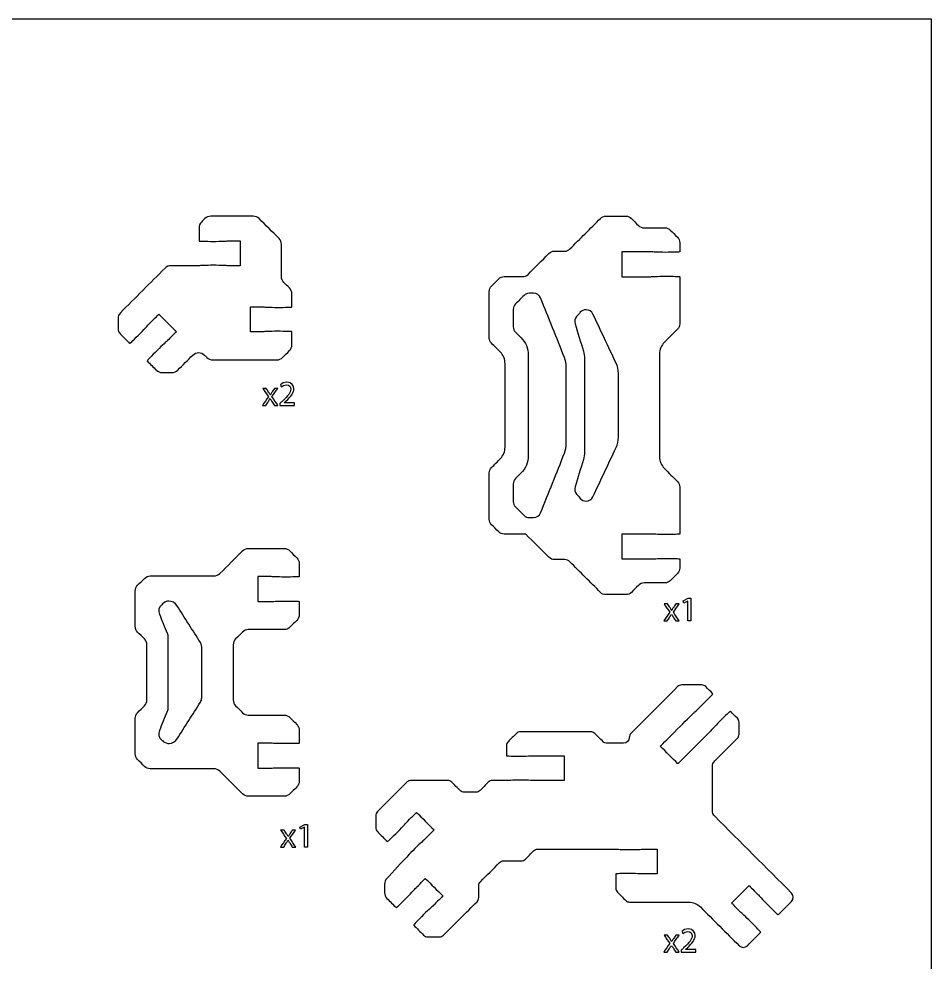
# Model space of a CAD drawing. Extents: x 0 to 430, y 150 to 450.
# Drawn here: x 215.7 to 326.3, y 221.5 to 335.8 of the extents above; entities that cross this region are included whole.
import ezdxf

# ---------------------------------------------------------------- set-up
doc = ezdxf.new("R2010")
doc.units = 0
doc.header["$MEASUREMENT"] = 0
doc.layers.add('DEFAULT', color=18, linetype='CONTINUOUS')

msp = doc.modelspace()

# ---------------------------------------------------------------- linework, layer by layer
at = {"layer": 'DEFAULT', "color": 116}
msp.add_lwpolyline([(326.29, 155), (141.26, 155), (141.26, 335.79), (326.29, 335.79)], close=True, dxfattribs=at)
at = {"layer": 'DEFAULT', "color": 18}
for points in [[(296.81, 265.24), (296.8, 265.24), (296.32, 264.98), (296.25, 265.27), (296.85, 265.59), (297.17, 265.59), (297.17, 262.84), (296.81, 262.84)], [(250.32, 237.83), (250.32, 237.83), (249.84, 237.58), (249.77, 237.86), (250.37, 238.18), (250.68, 238.18), (250.68, 235.43), (250.32, 235.43)]]:
    msp.add_lwpolyline(points, close=True, dxfattribs=at)
at = {"layer": 'DEFAULT', "color": 1}
for points, knots in [([(243.79, 300.88), (243.79, 299.88), (243.79, 298.88), (243.79, 297.88), (244.29, 297.88), (244.79, 297.88), (245.29, 297.88), (245.5, 297.88), (246.07, 297.93), (247.04, 297.93), (248.01, 297.93), (248.79, 297.91), (248.79, 297.88), (248.79, 297.35), (248.79, 296.82), (248.79, 296.29), (248.79, 296.03), (248.68, 295.78), (248.5, 295.59), (248.22, 295.31), (247.94, 295.04), (247.67, 294.76), (247.48, 294.57), (247.23, 294.47), (246.96, 294.47), (244.37, 294.47), (241.79, 294.47), (239.2, 294.47), (238.94, 294.47), (238.68, 294.57), (238.5, 294.76), (238.4, 294.86), (238.3, 294.95), (238.2, 295.05), (237.81, 295.44), (237.18, 295.44), (236.79, 295.05), (236.18, 294.44), (235.57, 293.83), (234.96, 293.22), (234.78, 293.04), (234.52, 292.93), (234.26, 292.93), (233.87, 292.93), (233.48, 292.93), (233.08, 292.93), (232.82, 292.93), (232.57, 293.04), (232.38, 293.22), (232, 293.6), (231.63, 293.97), (231.25, 294.35), (231.25, 294.38), (231.79, 294.95), (232.46, 295.62), (233.14, 296.3), (233.58, 296.67), (233.73, 296.82), (234.08, 297.18), (234.43, 297.53), (234.79, 297.88), (234.08, 298.59), (233.37, 299.3), (232.67, 300), (232.67, 300), (232.22, 299.56), (231.61, 298.95), (231.46, 298.79), (231.09, 298.36), (230.4, 297.67), (229.74, 297), (229.17, 296.47), (229.13, 296.47), (228.76, 296.84), (228.38, 297.22), (228.01, 297.59), (227.82, 297.78), (227.72, 298.03), (227.72, 298.3), (227.72, 298.69), (227.72, 299.08), (227.72, 299.47), (227.72, 299.74), (227.82, 299.99), (228.01, 300.18), (229.81, 301.98), (231.62, 303.79), (233.42, 305.59), (233.61, 305.78), (233.86, 305.88), (234.13, 305.88), (235.26, 305.88), (236.4, 305.88), (237.54, 305.88), (237.68, 305.88), (238.32, 305.93), (239.29, 305.93), (240.25, 305.93), (240.82, 305.88), (241.04, 305.88), (241.53, 305.88), (242.03, 305.88), (242.53, 305.88), (242.53, 306.88), (242.53, 307.88), (242.53, 308.88), (242.03, 308.88), (241.53, 308.88), (241.04, 308.88), (240.82, 308.88), (240.25, 308.83), (239.29, 308.83), (238.32, 308.83), (237.54, 308.86), (237.54, 308.88), (237.54, 309.41), (237.54, 309.94), (237.54, 310.47), (237.54, 310.73), (237.64, 310.99), (237.83, 311.17), (237.97, 311.31), (238.1, 311.45), (238.24, 311.59), (238.43, 311.78), (238.68, 311.88), (238.95, 311.88), (240.67, 311.88), (242.4, 311.88), (244.12, 311.88), (244.39, 311.88), (244.64, 311.78), (244.83, 311.59), (245.63, 310.79), (246.44, 309.98), (247.24, 309.18), (247.43, 308.99), (247.53, 308.74), (247.53, 308.47), (247.53, 307.16), (247.53, 305.86), (247.53, 304.55), (247.53, 304.29), (247.64, 304.03), (247.83, 303.85), (248.05, 303.62), (248.27, 303.4), (248.5, 303.18), (248.68, 302.99), (248.79, 302.73), (248.79, 302.47), (248.79, 301.94), (248.79, 301.41), (248.79, 300.88), (248.79, 300.85), (248.01, 300.83), (247.04, 300.83), (246.07, 300.83), (245.5, 300.88), (245.29, 300.88), (244.79, 300.88), (244.29, 300.88), (243.79, 300.88)], [4.26, 4.26, 4.26, 4.26, 12.77, 12.77, 12.77, 17.03, 17.03, 17.03, 18.03, 18.03, 18.03, 19.03, 19.03, 19.03, 23.526, 23.526, 23.526, 24.526, 24.526, 24.526, 27.849402, 27.849402, 27.849402, 28.849402, 28.849402, 28.849402, 50.841402, 50.841402, 50.841402, 51.841402, 51.841402, 51.841402, 53.009542, 53.009542, 53.009542, 54.009542, 54.009542, 54.009542, 61.328805, 61.328805, 61.328805, 62.328805, 62.328805, 62.328805, 65.650805, 65.650805, 65.650805, 66.650805, 66.650805, 66.650805, 71.157297, 71.157297, 71.157297, 72.157297, 72.157297, 72.157297, 73.157297, 73.157297, 73.157297, 77.399937, 77.399937, 77.399937, 85.906435, 85.906435, 85.906435, 86.906435, 86.906435, 86.906435, 87.906435, 87.906435, 87.906435, 88.906435, 88.906435, 88.906435, 93.403634, 93.403634, 93.403634, 94.403634, 94.403634, 94.403634, 97.725634, 97.725634, 97.725634, 98.725634, 98.725634, 98.725634, 120.41967, 120.41967, 120.41967, 121.41967, 121.41967, 121.41967, 131.07567, 131.07567, 131.07567, 132.07567, 132.07567, 132.07567, 133.07567, 133.07567, 133.07567, 137.32567, 137.32567, 137.32567, 145.83567, 145.83567, 145.83567, 150.08567, 150.08567, 150.08567, 151.08567, 151.08567, 151.08567, 152.08567, 152.08567, 152.08567, 156.57467, 156.57467, 156.57467, 157.57467, 157.57467, 157.57467, 159.234959, 159.234959, 159.234959, 160.234959, 160.234959, 160.234959, 174.893959, 174.893959, 174.893959, 175.893959, 175.893959, 175.893959, 185.56718, 185.56718, 185.56718, 186.56718, 186.56718, 186.56718, 197.66918, 197.66918, 197.66918, 198.66918, 198.66918, 198.66918, 201.356186, 201.356186, 201.356186, 202.356186, 202.356186, 202.356186, 206.852186, 206.852186, 206.852186, 207.852186, 207.852186, 207.852186, 208.852186, 208.852186, 208.852186, 213.112186, 213.112186, 213.112186, 213.112186]), ([(292.31, 307.55), (292.52, 307.55), (293.09, 307.5), (294.06, 307.5), (295.02, 307.5), (295.81, 307.53), (295.81, 307.55), (295.81, 307.93), (295.81, 308.3), (295.81, 308.67), (295.81, 308.92), (295.71, 309.15), (295.54, 309.32), (295.25, 309.62), (294.95, 309.91), (294.66, 310.2), (294.49, 310.37), (294.26, 310.47), (294.01, 310.47), (293.18, 310.47), (292.34, 310.47), (291.51, 310.47), (291.25, 310.47), (290.99, 310.57), (290.8, 310.76), (290.52, 311.04), (290.24, 311.33), (289.95, 311.61), (289.78, 311.79), (289.54, 311.88), (289.3, 311.88), (288.49, 311.88), (287.67, 311.88), (286.86, 311.88), (286.61, 311.88), (286.38, 311.79), (286.21, 311.61), (284.97, 310.38), (283.74, 309.14), (282.5, 307.91), (282.33, 307.74), (282.1, 307.64), (281.85, 307.64), (281.44, 307.64), (281.03, 307.64), (280.61, 307.64), (280.37, 307.64), (280.14, 307.54), (279.96, 307.37), (279.11, 306.52), (278.27, 305.67), (277.42, 304.83), (277.25, 304.65), (277.01, 304.56), (276.77, 304.56), (276.02, 304.56), (275.28, 304.56), (274.53, 304.56), (274.28, 304.56), (274.05, 304.46), (273.88, 304.29), (273.59, 303.99), (273.29, 303.7), (273, 303.41), (272.83, 303.24), (272.73, 303), (272.73, 302.76), (272.73, 300.88), (272.73, 299.01), (272.73, 297.14), (272.73, 296.89), (272.83, 296.66), (273, 296.48), (273.35, 296.13), (273.71, 295.78), (274.06, 295.43), (274.43, 295.05), (274.64, 294.54), (274.64, 294.01), (274.64, 290.64), (274.64, 287.27), (274.64, 283.89), (274.64, 283.36), (274.43, 282.85), (274.06, 282.48), (273.71, 282.13), (273.35, 281.77), (273, 281.42), (272.83, 281.25), (272.73, 281.01), (272.73, 280.77), (272.73, 278.9), (272.73, 277.02), (272.73, 275.15), (272.73, 274.9), (272.83, 274.67), (273, 274.49), (273.29, 274.2), (273.59, 273.91), (273.88, 273.62), (274.05, 273.45), (274.28, 273.35), (274.53, 273.35), (275.4, 273.35), (276.27, 273.35), (277.15, 273.35), (278.08, 272.41), (279.02, 271.47), (279.96, 270.54), (280.14, 270.36), (280.37, 270.27), (280.61, 270.27), (281.03, 270.27), (281.44, 270.27), (281.85, 270.27), (282.1, 270.27), (282.33, 270.17), (282.5, 270), (283.74, 268.76), (284.97, 267.53), (286.21, 266.29), (286.38, 266.12), (286.61, 266.02), (286.86, 266.02), (287.67, 266.02), (288.49, 266.02), (289.3, 266.02), (289.54, 266.02), (289.78, 266.12), (289.95, 266.29), (290.24, 266.58), (290.52, 266.86), (290.8, 267.14), (290.99, 267.33), (291.24, 267.44), (291.51, 267.44), (292.34, 267.44), (293.18, 267.44), (294.01, 267.44), (294.26, 267.44), (294.49, 267.54), (294.66, 267.71), (294.96, 268), (295.25, 268.29), (295.54, 268.58), (295.71, 268.76), (295.81, 268.99), (295.81, 269.24), (295.81, 269.61), (295.81, 269.98), (295.81, 270.35), (295.81, 270.38), (295.02, 270.4), (294.06, 270.4), (293.09, 270.4), (292.52, 270.35), (292.31, 270.35), (291.14, 270.35), (289.97, 270.35), (288.81, 270.35), (288.81, 271.36), (288.81, 272.36), (288.81, 273.36), (289.97, 273.36), (291.14, 273.36), (292.31, 273.36), (292.52, 273.36), (293.09, 273.31), (294.06, 273.31), (295.02, 273.31), (295.81, 273.33), (295.81, 273.36), (295.81, 275.26), (295.81, 277.16), (295.81, 279.07), (295.81, 279.31), (295.71, 279.55), (295.54, 279.72), (295.01, 280.25), (294.48, 280.78), (293.96, 281.3), (293.58, 281.68), (293.37, 282.19), (293.37, 282.72), (293.37, 286.87), (293.37, 291.03), (293.37, 295.19), (293.37, 295.72), (293.58, 296.23), (293.96, 296.61), (294.48, 297.13), (295.01, 297.66), (295.54, 298.19), (295.71, 298.36), (295.81, 298.6), (295.81, 298.84), (295.81, 300.74), (295.81, 302.65), (295.81, 304.55), (295.81, 304.58), (295.02, 304.6), (294.06, 304.6), (293.09, 304.6), (292.52, 304.55), (292.31, 304.55), (291.14, 304.55), (289.97, 304.55), (288.81, 304.55), (288.81, 305.55), (288.81, 306.55), (288.81, 307.55), (289.97, 307.55), (291.14, 307.55), (292.31, 307.55)], [28.35, 28.35, 28.35, 28.35, 29.35, 29.35, 29.35, 30.35, 30.35, 30.35, 33.516, 33.516, 33.516, 34.516, 34.516, 34.516, 38.019007, 38.019007, 38.019007, 39.019007, 39.019007, 39.019007, 46.106007, 46.106007, 46.106007, 47.106007, 47.106007, 47.106007, 50.518504, 50.518504, 50.518504, 51.518504, 51.518504, 51.518504, 58.436504, 58.436504, 58.436504, 59.436504, 59.436504, 59.436504, 74.281504, 74.281504, 74.281504, 75.281504, 75.281504, 75.281504, 78.784504, 78.784504, 78.784504, 79.784504, 79.784504, 79.784504, 89.976741, 89.976741, 89.976741, 90.976741, 90.976741, 90.976741, 97.319741, 97.319741, 97.319741, 98.319741, 98.319741, 98.319741, 101.822748, 101.822748, 101.822748, 102.822748, 102.822748, 102.822748, 118.759748, 118.759748, 118.759748, 119.759748, 119.759748, 119.759748, 123.992489, 123.992489, 123.992489, 124.992489, 124.992489, 124.992489, 153.684489, 153.684489, 153.684489, 154.684489, 154.684489, 154.684489, 158.917231, 158.917231, 158.917231, 159.917231, 159.917231, 159.917231, 175.853231, 175.853231, 175.853231, 176.853231, 176.853231, 176.853231, 180.349169, 180.349169, 180.349169, 181.349169, 181.349169, 181.349169, 188.777169, 188.777169, 188.777169, 200.061888, 200.061888, 200.061888, 201.061888, 201.061888, 201.061888, 204.565888, 204.565888, 204.565888, 205.565888, 205.565888, 205.565888, 220.410888, 220.410888, 220.410888, 221.410888, 221.410888, 221.410888, 228.328888, 228.328888, 228.328888, 229.328888, 229.328888, 229.328888, 232.744214, 232.744214, 232.744214, 233.744214, 233.744214, 233.744214, 240.833219, 240.833219, 240.833219, 241.833219, 241.833219, 241.833219, 245.333398, 245.333398, 245.333398, 246.333398, 246.333398, 246.333398, 249.500398, 249.500398, 249.500398, 250.500398, 250.500398, 250.500398, 251.500398, 251.500398, 251.500398, 261.420398, 261.420398, 261.420398, 269.930398, 269.930398, 269.930398, 279.850398, 279.850398, 279.850398, 280.850398, 280.850398, 280.850398, 281.850398, 281.850398, 281.850398, 298.042398, 298.042398, 298.042398, 299.042398, 299.042398, 299.042398, 305.378784, 305.378784, 305.378784, 306.378784, 306.378784, 306.378784, 341.745784, 341.745784, 341.745784, 342.745784, 342.745784, 342.745784, 349.082169, 349.082169, 349.082169, 350.082169, 350.082169, 350.082169, 366.275169, 366.275169, 366.275169, 367.275169, 367.275169, 367.275169, 368.275169, 368.275169, 368.275169, 378.195169, 378.195169, 378.195169, 386.705169, 386.705169, 386.705169, 396.625169, 396.625169, 396.625169, 396.625169]), ([(281.84, 283.16), (280.88, 280.75), (279.91, 278.34), (278.94, 275.93), (278.8, 275.58), (278.46, 275.35), (278.09, 275.35), (277.92, 275.35), (277.76, 275.35), (277.59, 275.35), (277.35, 275.35), (277.12, 275.45), (276.94, 275.62), (276.6, 275.97), (276.26, 276.31), (275.91, 276.65), (275.74, 276.82), (275.64, 277.06), (275.64, 277.3), (275.64, 278.01), (275.64, 278.72), (275.64, 279.43), (275.64, 279.68), (275.74, 279.91), (275.91, 280.08), (276.13, 280.3), (276.35, 280.52), (276.57, 280.74), (277.14, 281.3), (277.45, 282.07), (277.45, 282.86), (277.45, 286.92), (277.45, 290.98), (277.45, 295.04), (277.45, 295.84), (277.14, 296.6), (276.57, 297.17), (276.35, 297.39), (276.13, 297.61), (275.91, 297.82), (275.74, 298), (275.64, 298.23), (275.64, 298.48), (275.64, 299.19), (275.64, 299.89), (275.64, 300.6), (275.64, 300.85), (275.74, 301.08), (275.91, 301.26), (276.26, 301.6), (276.6, 301.94), (276.94, 302.28), (277.12, 302.45), (277.35, 302.55), (277.59, 302.55), (277.76, 302.55), (277.92, 302.55), (278.09, 302.55), (278.46, 302.55), (278.8, 302.32), (278.94, 301.97), (279.91, 299.56), (280.88, 297.16), (281.84, 294.75), (281.98, 294.39), (282.06, 294.01), (282.06, 293.63), (282.06, 290.51), (282.06, 287.4), (282.06, 284.28), (282.06, 283.89), (281.98, 283.52), (281.84, 283.16)], [0, 0, 0, 0, 22.072124, 22.072124, 22.072124, 23.072124, 23.072124, 23.072124, 24.469124, 24.469124, 24.469124, 25.469124, 25.469124, 25.469124, 29.587316, 29.587316, 29.587316, 30.587316, 30.587316, 30.587316, 36.621316, 36.621316, 36.621316, 37.621316, 37.621316, 37.621316, 40.256704, 40.256704, 40.256704, 41.256704, 41.256704, 41.256704, 75.780704, 75.780704, 75.780704, 76.780704, 76.780704, 76.780704, 79.415385, 79.415385, 79.415385, 80.415385, 80.415385, 80.415385, 86.439385, 86.439385, 86.439385, 87.439385, 87.439385, 87.439385, 91.557578, 91.557578, 91.557578, 92.557578, 92.557578, 92.557578, 93.955578, 93.955578, 93.955578, 94.955578, 94.955578, 94.955578, 117.019348, 117.019348, 117.019348, 118.019348, 118.019348, 118.019348, 144.536348, 144.536348, 144.536348, 145.536348, 145.536348, 145.536348, 145.536348]), ([(288.1, 283.83), (287.16, 281.85), (286.23, 279.87), (285.29, 277.89), (285.14, 277.57), (284.81, 277.36), (284.46, 277.36), (284.19, 277.36), (283.94, 277.48), (283.76, 277.68), (283.61, 277.85), (283.46, 278.02), (283.31, 278.19), (283.1, 278.43), (283.03, 278.76), (283.12, 279.07), (283.46, 280.18), (283.8, 281.29), (284.15, 282.4), (284.23, 282.68), (284.28, 282.98), (284.28, 283.28), (284.28, 287.06), (284.28, 290.85), (284.28, 294.63), (284.28, 294.93), (284.23, 295.23), (284.15, 295.51), (283.8, 296.62), (283.46, 297.73), (283.12, 298.84), (283.03, 299.14), (283.1, 299.48), (283.31, 299.72), (283.46, 299.89), (283.61, 300.06), (283.76, 300.23), (283.94, 300.43), (284.19, 300.54), (284.46, 300.54), (284.81, 300.54), (285.14, 300.34), (285.29, 300.02), (286.23, 298.04), (287.16, 296.06), (288.1, 294.08), (288.29, 293.68), (288.38, 293.24), (288.38, 292.8), (288.38, 290.24), (288.38, 287.67), (288.38, 285.11), (288.38, 284.67), (288.29, 284.23), (288.1, 283.83)], [0, 0, 0, 0, 18.607205, 18.607205, 18.607205, 19.609205, 19.609205, 19.609205, 20.609205, 20.609205, 20.609205, 22.545595, 22.545595, 22.545595, 23.545595, 23.545595, 23.545595, 33.403427, 33.403427, 33.403427, 34.403427, 34.403427, 34.403427, 66.582427, 66.582427, 66.582427, 67.582427, 67.582427, 67.582427, 77.440259, 77.440259, 77.440259, 78.440259, 78.440259, 78.440259, 80.376649, 80.376649, 80.376649, 81.378649, 81.378649, 81.378649, 82.378649, 82.378649, 82.378649, 100.985854, 100.985854, 100.985854, 101.985854, 101.985854, 101.985854, 123.784854, 123.784854, 123.784854, 124.784854, 124.784854, 124.784854, 124.784854]), ([(246.18, 268.2), (246.39, 268.2), (246.96, 268.15), (247.93, 268.15), (248.9, 268.15), (249.68, 268.17), (249.68, 268.2), (249.68, 268.72), (249.68, 269.25), (249.68, 269.78), (249.68, 270.05), (249.57, 270.3), (249.39, 270.49), (249.11, 270.76), (248.83, 271.04), (248.56, 271.32), (248.37, 271.5), (248.12, 271.61), (247.85, 271.61), (246.4, 271.61), (244.96, 271.61), (243.51, 271.61), (243.25, 271.61), (242.99, 271.5), (242.8, 271.32), (241.89, 270.4), (240.98, 269.49), (240.07, 268.58), (239.88, 268.39), (239.62, 268.28), (239.36, 268.28), (236.78, 268.28), (234.21, 268.28), (231.63, 268.28), (231.36, 268.28), (231.11, 268.18), (230.92, 267.99), (230.65, 267.71), (230.37, 267.44), (230.09, 267.16), (229.9, 266.97), (229.8, 266.72), (229.8, 266.45), (229.8, 265.03), (229.8, 263.61), (229.8, 262.19), (229.8, 261.93), (229.9, 261.67), (230.09, 261.49), (230.37, 261.21), (230.65, 260.93), (230.92, 260.66), (231.11, 260.47), (231.21, 260.21), (231.21, 259.95), (231.21, 257.72), (231.21, 255.48), (231.21, 253.25), (231.21, 252.98), (231.11, 252.73), (230.92, 252.54), (230.65, 252.27), (230.37, 251.99), (230.09, 251.71), (229.9, 251.53), (229.8, 251.27), (229.8, 251.01), (229.8, 249.59), (229.8, 248.17), (229.8, 246.74), (229.8, 246.48), (229.9, 246.23), (230.09, 246.04), (230.37, 245.76), (230.65, 245.48), (230.92, 245.21), (231.11, 245.02), (231.36, 244.92), (231.63, 244.92), (234.21, 244.92), (236.78, 244.92), (239.36, 244.92), (239.62, 244.92), (239.88, 244.81), (240.07, 244.62), (240.98, 243.71), (241.89, 242.8), (242.8, 241.88), (242.99, 241.69), (243.25, 241.59), (243.51, 241.59), (244.96, 241.59), (246.4, 241.59), (247.85, 241.59), (248.12, 241.59), (248.37, 241.69), (248.56, 241.88), (248.83, 242.16), (249.11, 242.43), (249.39, 242.71), (249.57, 242.9), (249.68, 243.15), (249.68, 243.42), (249.68, 243.95), (249.68, 244.48), (249.68, 245), (249.68, 245.03), (248.9, 245.05), (247.93, 245.05), (246.96, 245.05), (246.39, 245), (246.18, 245), (245.68, 245), (245.18, 245), (244.68, 245), (244.68, 246), (244.68, 247.01), (244.68, 248.01), (245.18, 248.01), (245.68, 248.01), (246.18, 248.01), (246.39, 248.01), (246.96, 247.96), (247.93, 247.96), (248.9, 247.96), (249.68, 247.98), (249.68, 248.01), (249.68, 248.53), (249.68, 249.06), (249.68, 249.59), (249.68, 249.86), (249.57, 250.11), (249.39, 250.3), (249.11, 250.58), (248.83, 250.85), (248.56, 251.13), (248.37, 251.32), (248.12, 251.42), (247.85, 251.42), (246.4, 251.42), (244.96, 251.42), (243.51, 251.42), (243.25, 251.42), (242.99, 251.53), (242.8, 251.71), (242.53, 251.99), (242.25, 252.27), (241.98, 252.54), (241.79, 252.73), (241.68, 252.98), (241.68, 253.25), (241.68, 255.48), (241.68, 257.72), (241.68, 259.95), (241.68, 260.22), (241.79, 260.47), (241.98, 260.66), (242.25, 260.93), (242.53, 261.21), (242.8, 261.48), (242.99, 261.67), (243.25, 261.78), (243.51, 261.78), (244.96, 261.78), (246.4, 261.78), (247.85, 261.78), (248.12, 261.78), (248.37, 261.88), (248.56, 262.07), (248.83, 262.35), (249.11, 262.62), (249.39, 262.9), (249.57, 263.09), (249.68, 263.34), (249.68, 263.61), (249.68, 264.14), (249.68, 264.66), (249.68, 265.19), (249.68, 265.22), (248.9, 265.24), (247.93, 265.24), (246.96, 265.24), (246.39, 265.19), (246.18, 265.19), (245.68, 265.19), (245.18, 265.19), (244.68, 265.19), (244.68, 266.19), (244.68, 267.19), (244.68, 268.2), (245.18, 268.2), (245.68, 268.2), (246.18, 268.2)], [4.25, 4.25, 4.25, 4.25, 5.25, 5.25, 5.25, 6.25, 6.25, 6.25, 10.746, 10.746, 10.746, 11.746, 11.746, 11.746, 15.069402, 15.069402, 15.069402, 16.069402, 16.069402, 16.069402, 28.370402, 28.370402, 28.370402, 29.370402, 29.370402, 29.370402, 40.350357, 40.350357, 40.350357, 41.350357, 41.350357, 41.350357, 63.261357, 63.261357, 63.261357, 64.261357, 64.261357, 64.261357, 67.584759, 67.584759, 67.584759, 68.584759, 68.584759, 68.584759, 80.666759, 80.666759, 80.666759, 81.666759, 81.666759, 81.666759, 84.990161, 84.990161, 84.990161, 85.990161, 85.990161, 85.990161, 104.982161, 104.982161, 104.982161, 105.982161, 105.982161, 105.982161, 109.305563, 109.305563, 109.305563, 110.305563, 110.305563, 110.305563, 122.387563, 122.387563, 122.387563, 123.387563, 123.387563, 123.387563, 126.710965, 126.710965, 126.710965, 127.710965, 127.710965, 127.710965, 149.621965, 149.621965, 149.621965, 150.621965, 150.621965, 150.621965, 161.60192, 161.60192, 161.60192, 162.60192, 162.60192, 162.60192, 174.90292, 174.90292, 174.90292, 175.90292, 175.90292, 175.90292, 179.226322, 179.226322, 179.226322, 180.226322, 180.226322, 180.226322, 184.722322, 184.722322, 184.722322, 185.722322, 185.722322, 185.722322, 186.722322, 186.722322, 186.722322, 190.972322, 190.972322, 190.972322, 199.482322, 199.482322, 199.482322, 203.732322, 203.732322, 203.732322, 204.732322, 204.732322, 204.732322, 205.732322, 205.732322, 205.732322, 210.228322, 210.228322, 210.228322, 211.228322, 211.228322, 211.228322, 214.551724, 214.551724, 214.551724, 215.551724, 215.551724, 215.551724, 227.851724, 227.851724, 227.851724, 228.851724, 228.851724, 228.851724, 232.166644, 232.166644, 232.166644, 233.166644, 233.166644, 233.166644, 252.162644, 252.162644, 252.162644, 253.162644, 253.162644, 253.162644, 256.477563, 256.477563, 256.477563, 257.477563, 257.477563, 257.477563, 269.777563, 269.777563, 269.777563, 270.777563, 270.777563, 270.777563, 274.100965, 274.100965, 274.100965, 275.100965, 275.100965, 275.100965, 279.596965, 279.596965, 279.596965, 280.596965, 280.596965, 280.596965, 281.596965, 281.596965, 281.596965, 285.846965, 285.846965, 285.846965, 294.356965, 294.356965, 294.356965, 298.606965, 298.606965, 298.606965, 298.606965]), ([(233.88, 265.23), (234.28, 265.23), (234.65, 265.03), (234.86, 264.7), (235.81, 263.2), (236.76, 261.71), (237.71, 260.21), (237.81, 260.05), (237.86, 259.86), (237.86, 259.67), (237.86, 257.62), (237.86, 255.58), (237.86, 253.53), (237.86, 253.34), (237.81, 253.15), (237.71, 252.99), (236.76, 251.5), (235.81, 250), (234.86, 248.51), (234.66, 248.19), (234.31, 247.99), (233.93, 247.97), (233.7, 247.96), (233.37, 248.09), (233.2, 248.24), (233.13, 248.3), (233.07, 248.35), (233.01, 248.4), (232.67, 248.68), (232.56, 249.15), (232.73, 249.55), (233.05, 250.32), (233.36, 251.09), (233.68, 251.85), (233.73, 251.98), (233.76, 252.11), (233.76, 252.24), (233.76, 255.15), (233.76, 258.06), (233.76, 260.97), (233.76, 261.1), (233.73, 261.23), (233.68, 261.35), (233.36, 262.12), (233.05, 262.89), (232.73, 263.65), (232.56, 264.06), (232.67, 264.52), (233.01, 264.8), (233.08, 264.87), (233.16, 264.93), (233.24, 265), (233.42, 265.15), (233.65, 265.23), (233.88, 265.23)], [1, 1, 1, 1, 2, 2, 2, 17.058291, 17.058291, 17.058291, 18.058291, 18.058291, 18.058291, 35.489291, 35.489291, 35.489291, 36.489291, 36.489291, 36.489291, 51.538605, 51.538605, 51.538605, 52.538605, 52.538605, 52.538605, 53.538605, 53.538605, 53.538605, 54.243974, 54.243974, 54.243974, 55.243974, 55.243974, 55.243974, 62.318152, 62.318152, 62.318152, 63.318152, 63.318152, 63.318152, 88.062152, 88.062152, 88.062152, 89.062152, 89.062152, 89.062152, 96.136329, 96.136329, 96.136329, 97.136329, 97.136329, 97.136329, 97.996372, 97.996372, 97.996372, 98.996372, 98.996372, 98.996372, 98.996372]), ([(309.38, 229.85), (309.65, 229.57), (309.65, 229.12), (309.38, 228.85), (308.84, 228.31), (308.3, 227.77), (307.75, 227.22), (307.73, 227.2), (307.17, 227.74), (306.48, 228.43), (305.8, 229.11), (305.43, 229.55), (305.28, 229.7), (304.66, 230.32), (304.22, 230.76), (304.22, 230.76), (303.51, 230.05), (302.8, 229.34), (302.1, 228.64), (302.1, 228.64), (302.54, 228.19), (303.16, 227.58), (303.31, 227.43), (303.75, 227.06), (304.43, 226.37), (305.11, 225.69), (305.65, 225.12), (305.63, 225.1), (305.09, 224.56), (304.55, 224.02), (304.01, 223.48), (303.74, 223.2), (303.29, 223.2), (303.01, 223.48), (301.45, 225.04), (299.88, 226.61), (298.32, 228.17), (297.95, 228.54), (297.44, 228.76), (296.91, 228.76), (294.53, 228.76), (292.15, 228.76), (289.77, 228.76), (289.58, 228.76), (289.4, 228.83), (289.27, 228.96), (288.93, 229.3), (288.6, 229.63), (288.27, 229.96), (288.13, 230.1), (288.06, 230.28), (288.06, 230.46), (288.06, 231.03), (288.06, 231.6), (288.06, 232.17), (288.06, 232.2), (288.84, 232.22), (289.81, 232.22), (290.78, 232.22), (291.35, 232.17), (291.56, 232.17), (292.06, 232.17), (292.56, 232.17), (293.06, 232.17), (293.06, 233.17), (293.06, 234.17), (293.06, 235.17), (292.56, 235.17), (292.06, 235.17), (291.56, 235.17), (291.35, 235.17), (290.78, 235.12), (289.81, 235.12), (288.84, 235.12), (288.17, 235.17), (288.06, 235.17), (284.91, 235.17), (281.75, 235.17), (278.6, 235.17), (278.41, 235.17), (278.23, 235.1), (278.1, 234.97), (277.77, 234.63), (277.43, 234.3), (277.1, 233.97), (276.97, 233.83), (276.79, 233.76), (276.6, 233.76), (275.89, 233.76), (275.19, 233.76), (274.48, 233.76), (274.29, 233.76), (274.11, 233.68), (273.98, 233.55), (273.21, 232.78), (272.43, 232), (271.66, 231.23), (271.53, 231.1), (271.45, 230.91), (271.45, 230.73), (271.45, 230.26), (271.45, 229.78), (271.45, 229.31), (271.45, 229.13), (271.38, 228.95), (271.24, 228.81), (269.89, 227.46), (268.54, 226.11), (267.18, 224.76), (267.05, 224.62), (266.87, 224.55), (266.68, 224.55), (266.21, 224.55), (265.74, 224.55), (265.27, 224.55), (265.08, 224.55), (264.9, 224.62), (264.77, 224.76), (264.37, 225.16), (263.96, 225.56), (263.56, 225.97), (263.54, 225.99), (264.08, 226.55), (264.77, 227.24), (265.45, 227.92), (265.89, 228.29), (266.04, 228.44), (266.66, 229.06), (267.1, 229.5), (267.1, 229.5), (266.39, 230.21), (265.68, 230.92), (264.97, 231.62), (264.97, 231.62), (264.53, 231.18), (263.91, 230.56), (263.76, 230.41), (263.39, 229.97), (262.71, 229.29), (262.03, 228.61), (261.46, 228.07), (261.44, 228.09), (261.07, 228.46), (260.7, 228.83), (260.32, 229.2), (260.13, 229.39), (260.03, 229.65), (260.03, 229.91), (260.03, 230.26), (260.03, 230.61), (260.03, 230.95), (260.03, 231.2), (260.12, 231.44), (260.3, 231.63), (260.93, 232.3), (262.44, 233.92), (262.49, 233.97), (262.54, 234.01), (263.01, 234.56), (263.7, 235.24), (264.38, 235.92), (264.82, 236.29), (264.97, 236.44), (265.59, 237.06), (266.03, 237.5), (266.03, 237.5), (265.32, 238.21), (264.61, 238.92), (263.91, 239.63), (263.91, 239.63), (263.46, 239.18), (262.85, 238.57), (262.7, 238.42), (262.33, 237.98), (261.64, 237.29), (260.96, 236.61), (260.43, 236.14), (260.37, 236.09), (259.97, 236.5), (259.57, 236.9), (259.16, 237.3), (259.03, 237.43), (258.96, 237.61), (258.96, 237.8), (258.96, 238.27), (258.96, 238.74), (258.96, 239.21), (258.96, 239.4), (259.03, 239.58), (259.16, 239.72), (260.35, 240.91), (261.54, 242.1), (262.73, 243.29), (262.87, 243.42), (263.05, 243.49), (263.24, 243.49), (264.72, 243.49), (266.2, 243.49), (267.69, 243.49), (267.88, 243.49), (268.06, 243.42), (268.19, 243.29), (268.52, 242.95), (268.86, 242.62), (269.19, 242.29), (269.32, 242.15), (269.5, 242.08), (269.69, 242.08), (270.16, 242.08), (270.63, 242.08), (271.1, 242.08), (271.29, 242.08), (271.47, 242.15), (271.61, 242.29), (271.94, 242.62), (272.27, 242.95), (272.6, 243.29), (272.74, 243.42), (272.92, 243.49), (273.11, 243.49), (273.67, 243.49), (274.24, 243.49), (274.81, 243.49), (274.87, 243.49), (275.6, 243.54), (276.56, 243.54), (277.53, 243.54), (278.1, 243.49), (278.31, 243.49), (279.48, 243.49), (280.64, 243.49), (281.81, 243.49), (281.81, 244.5), (281.81, 245.5), (281.81, 246.5), (280.64, 246.5), (279.48, 246.5), (278.31, 246.5), (278.1, 246.5), (277.53, 246.45), (276.56, 246.45), (275.6, 246.45), (274.81, 246.47), (274.81, 246.5), (274.81, 246.9), (274.81, 247.3), (274.81, 247.7), (274.81, 247.89), (274.89, 248.07), (275.02, 248.2), (275.35, 248.54), (275.69, 248.87), (276.02, 249.2), (276.15, 249.34), (276.33, 249.41), (276.52, 249.41), (279.35, 249.41), (282.19, 249.41), (285.02, 249.41), (285.21, 249.41), (285.39, 249.34), (285.52, 249.2), (285.85, 248.87), (286.18, 248.54), (286.52, 248.2), (286.65, 248.07), (286.83, 248), (287.02, 248), (287.67, 248), (288.33, 248), (288.98, 248), (289.38, 248), (289.69, 248.31), (289.69, 248.7), (289.69, 248.89), (289.77, 249.07), (289.9, 249.21), (291.79, 251.09), (293.67, 252.98), (295.56, 254.87), (295.69, 255), (295.87, 255.07), (296.06, 255.07), (296.86, 255.07), (297.67, 255.07), (298.47, 255.07), (298.66, 255.07), (298.84, 255), (298.97, 254.87), (299.26, 254.58), (299.54, 254.3), (299.83, 254.01), (299.83, 253.97), (299.3, 253.41), (298.62, 252.74), (297.94, 252.05), (297.5, 251.69), (297.35, 251.53), (296.73, 250.92), (293.46, 247.65), (293.46, 247.65), (294.17, 246.94), (294.88, 246.23), (295.59, 245.52), (295.59, 245.52), (298.86, 248.79), (299.47, 249.41), (299.62, 249.56), (299.99, 250), (300.68, 250.68), (301.35, 251.36), (301.91, 251.89), (301.95, 251.89), (302.23, 251.6), (302.52, 251.32), (302.8, 251.03), (302.94, 250.9), (303.01, 250.72), (303.01, 250.53), (303.01, 250.06), (303.01, 249.59), (303.01, 249.12), (303.01, 248.93), (302.94, 248.75), (302.8, 248.62), (301.89, 247.71), (300.98, 246.79), (300.06, 245.88), (299.87, 245.69), (299.77, 245.44), (299.77, 245.17), (299.77, 243.4), (299.77, 241.64), (299.77, 239.87), (299.77, 239.6), (299.87, 239.35), (300.06, 239.16), (303.17, 236.06), (306.27, 232.95), (309.38, 229.85)], [37.340188, 37.340188, 37.340188, 37.340188, 38.340188, 38.340188, 38.340188, 44.844157, 44.844157, 44.844157, 45.844157, 45.844157, 45.844157, 46.844157, 46.844157, 46.844157, 47.844157, 47.844157, 47.844157, 56.357722, 56.357722, 56.357722, 57.357722, 57.357722, 57.357722, 58.357722, 58.357722, 58.357722, 59.357722, 59.357722, 59.357722, 65.848962, 65.848962, 65.848962, 66.848962, 66.848962, 66.848962, 85.642446, 85.642446, 85.642446, 86.642446, 86.642446, 86.642446, 106.882446, 106.882446, 106.882446, 107.882446, 107.882446, 107.882446, 111.888913, 111.888913, 111.888913, 112.888913, 112.888913, 112.888913, 117.726913, 117.726913, 117.726913, 118.726913, 118.726913, 118.726913, 119.726913, 119.726913, 119.726913, 123.976913, 123.976913, 123.976913, 132.486913, 132.486913, 132.486913, 136.736913, 136.736913, 136.736913, 137.736913, 137.736913, 137.736913, 138.736913, 138.736913, 138.736913, 165.543913, 165.543913, 165.543913, 166.543913, 166.543913, 166.543913, 170.551088, 170.551088, 170.551088, 171.551088, 171.551088, 171.551088, 177.556088, 177.556088, 177.556088, 178.556088, 178.556088, 178.556088, 187.865856, 187.865856, 187.865856, 188.865856, 188.865856, 188.865856, 192.871856, 192.871856, 192.871856, 193.871856, 193.871856, 193.871856, 210.132485, 210.132485, 210.132485, 211.132485, 211.132485, 211.132485, 215.137485, 215.137485, 215.137485, 216.137485, 216.137485, 216.137485, 220.976923, 220.976923, 220.976923, 221.976923, 221.976923, 221.976923, 222.976923, 222.976923, 222.976923, 223.976923, 223.976923, 223.976923, 232.490489, 232.490489, 232.490489, 233.490489, 233.490489, 233.490489, 234.490489, 234.490489, 234.490489, 235.490489, 235.490489, 235.490489, 239.959404, 239.959404, 239.959404, 240.959404, 240.959404, 240.959404, 243.903421, 243.903421, 243.903421, 244.903421, 244.903421, 244.903421, 245.903421, 245.903421, 245.903421, 246.903421, 246.903421, 246.903421, 247.903421, 247.903421, 247.903421, 248.903421, 248.903421, 248.903421, 257.409918, 257.409918, 257.409918, 258.409918, 258.409918, 258.409918, 259.409918, 259.409918, 259.409918, 260.409918, 260.409918, 260.409918, 265.254311, 265.254311, 265.254311, 266.254311, 266.254311, 266.254311, 270.259311, 270.259311, 270.259311, 271.259311, 271.259311, 271.259311, 285.576102, 285.576102, 285.576102, 286.576102, 286.576102, 286.576102, 299.202102, 299.202102, 299.202102, 300.202102, 300.202102, 300.202102, 304.208569, 304.208569, 304.208569, 305.208569, 305.208569, 305.208569, 309.214569, 309.214569, 309.214569, 310.214569, 310.214569, 310.214569, 314.221036, 314.221036, 314.221036, 315.221036, 315.221036, 315.221036, 320.059036, 320.059036, 320.059036, 321.059036, 321.059036, 321.059036, 322.059036, 322.059036, 322.059036, 331.978036, 331.978036, 331.978036, 340.488036, 340.488036, 340.488036, 350.407036, 350.407036, 350.407036, 351.407036, 351.407036, 351.407036, 352.407036, 352.407036, 352.407036, 355.825036, 355.825036, 355.825036, 356.825036, 356.825036, 356.825036, 360.83221, 360.83221, 360.83221, 361.83221, 361.83221, 361.83221, 385.91721, 385.91721, 385.91721, 386.91721, 386.91721, 386.91721, 390.924385, 390.924385, 390.924385, 391.924385, 391.924385, 391.924385, 397.494385, 397.494385, 397.494385, 398.494385, 398.494385, 398.494385, 399.494385, 399.494385, 399.494385, 422.17625, 422.17625, 422.17625, 423.17625, 423.17625, 423.17625, 430.01425, 430.01425, 430.01425, 431.01425, 431.01425, 431.01425, 434.447965, 434.447965, 434.447965, 435.447965, 435.447965, 435.447965, 436.447965, 436.447965, 436.447965, 437.447965, 437.447965, 437.447965, 445.961531, 445.961531, 445.961531, 446.961531, 446.961531, 446.961531, 447.961531, 447.961531, 447.961531, 448.961531, 448.961531, 448.961531, 452.388877, 452.388877, 452.388877, 453.388877, 453.388877, 453.388877, 457.383883, 457.383883, 457.383883, 458.383883, 458.383883, 458.383883, 469.377981, 469.377981, 469.377981, 470.377981, 470.377981, 470.377981, 485.408981, 485.408981, 485.408981, 486.408981, 486.408981, 486.408981, 523.749169, 523.749169, 523.749169, 523.749169])]:
    msp.add_open_spline(points, degree=3, knots=knots, dxfattribs=at)
at = {"layer": 'DEFAULT', "color": 18}
for points, knots in [([(247.34, 288.95), (247.34, 289.03), (247.34, 289.1), (247.34, 289.18), (247.44, 289.28), (247.54, 289.37), (247.64, 289.46), (248.34, 290.13), (248.66, 290.49), (248.66, 290.9), (248.66, 291.18), (248.52, 291.44), (248.11, 291.44), (247.86, 291.44), (247.66, 291.31), (247.53, 291.21), (247.49, 291.3), (247.45, 291.38), (247.41, 291.47), (247.6, 291.63), (247.87, 291.75), (248.19, 291.75), (248.78, 291.75), (249.03, 291.34), (249.03, 290.95), (249.03, 290.44), (248.66, 290.03), (248.08, 289.47), (248.01, 289.41), (247.94, 289.34), (247.86, 289.26), (248.28, 289.26), (248.69, 289.26), (249.1, 289.26), (249.1, 289.16), (249.1, 289.06), (249.1, 288.95), (248.51, 288.95), (247.93, 288.95), (247.34, 288.95)], [4.977, 4.977, 4.977, 4.977, 5.624, 5.624, 5.624, 6.777406, 6.777406, 6.777406, 7.777406, 7.777406, 7.777406, 8.777406, 8.777406, 8.777406, 9.777406, 9.777406, 9.777406, 10.592847, 10.592847, 10.592847, 11.592847, 11.592847, 11.592847, 12.592847, 12.592847, 12.592847, 13.592847, 13.592847, 13.592847, 14.466054, 14.466054, 14.466054, 17.968054, 17.968054, 17.968054, 18.843054, 18.843054, 18.843054, 23.820054, 23.820054, 23.820054, 23.820054]), ([(245.68, 291), (245.77, 290.85), (245.87, 290.71), (245.97, 290.56), (246.04, 290.45), (246.11, 290.34), (246.17, 290.23), (246.18, 290.23), (246.18, 290.23), (246.19, 290.23), (246.26, 290.35), (246.32, 290.45), (246.39, 290.56), (246.49, 290.71), (246.58, 290.86), (246.68, 291), (246.81, 291), (246.95, 291), (247.08, 291), (246.85, 290.67), (246.61, 290.34), (246.38, 290.01), (246.62, 289.66), (246.86, 289.31), (247.1, 288.95), (246.96, 288.95), (246.82, 288.95), (246.68, 288.95), (246.58, 289.11), (246.48, 289.26), (246.38, 289.41), (246.3, 289.53), (246.23, 289.65), (246.15, 289.77), (246.08, 289.65), (246.01, 289.54), (245.93, 289.41), (245.84, 289.26), (245.74, 289.11), (245.64, 288.95), (245.5, 288.95), (245.36, 288.95), (245.23, 288.95), (245.47, 289.3), (245.71, 289.65), (245.96, 290), (245.72, 290.33), (245.49, 290.67), (245.26, 291), (245.4, 291), (245.54, 291), (245.68, 291)], [0, 0, 0, 0, 1.496308, 1.496308, 1.496308, 2.496308, 2.496308, 2.496308, 2.532308, 2.532308, 2.532308, 3.532308, 3.532308, 3.532308, 5.012538, 5.012538, 5.012538, 6.150538, 6.150538, 6.150538, 9.58363, 9.58363, 9.58363, 13.210133, 13.210133, 13.210133, 14.409133, 14.409133, 14.409133, 15.96931, 15.96931, 15.96931, 16.99231, 16.99231, 16.99231, 17.99231, 17.99231, 17.99231, 19.544886, 19.544886, 19.544886, 20.709886, 20.709886, 20.709886, 24.320906, 24.320906, 24.320906, 27.777212, 27.777212, 27.777212, 28.952212, 28.952212, 28.952212, 28.952212]), ([(294.33, 264.89), (294.43, 264.74), (294.53, 264.59), (294.63, 264.45), (294.7, 264.33), (294.77, 264.23), (294.83, 264.11), (294.84, 264.11), (294.84, 264.11), (294.85, 264.11), (294.91, 264.23), (294.98, 264.34), (295.05, 264.45), (295.14, 264.59), (295.24, 264.74), (295.34, 264.89), (295.47, 264.89), (295.6, 264.89), (295.74, 264.89), (295.51, 264.56), (295.27, 264.23), (295.04, 263.9), (295.28, 263.54), (295.52, 263.19), (295.76, 262.84), (295.62, 262.84), (295.48, 262.84), (295.34, 262.84), (295.24, 262.99), (295.14, 263.14), (295.04, 263.3), (294.96, 263.42), (294.89, 263.53), (294.81, 263.65), (294.74, 263.53), (294.67, 263.42), (294.59, 263.3), (294.49, 263.14), (294.39, 262.99), (294.3, 262.84), (294.16, 262.84), (294.02, 262.84), (293.88, 262.84), (294.13, 263.19), (294.37, 263.53), (294.61, 263.88), (294.38, 264.22), (294.15, 264.55), (293.92, 264.89), (294.06, 264.89), (294.2, 264.89), (294.33, 264.89)], [0, 0, 0, 0, 1.496308, 1.496308, 1.496308, 2.496308, 2.496308, 2.496308, 2.532308, 2.532308, 2.532308, 3.532308, 3.532308, 3.532308, 5.012538, 5.012538, 5.012538, 6.150538, 6.150538, 6.150538, 9.58363, 9.58363, 9.58363, 13.210133, 13.210133, 13.210133, 14.409133, 14.409133, 14.409133, 15.970148, 15.970148, 15.970148, 16.993148, 16.993148, 16.993148, 17.993148, 17.993148, 17.993148, 19.546566, 19.546566, 19.546566, 20.710566, 20.710566, 20.710566, 24.321014, 24.321014, 24.321014, 27.777321, 27.777321, 27.777321, 28.952321, 28.952321, 28.952321, 28.952321]), ([(247.85, 237.48), (247.95, 237.33), (248.04, 237.18), (248.14, 237.04), (248.22, 236.92), (248.28, 236.82), (248.35, 236.7), (248.35, 236.7), (248.36, 236.7), (248.36, 236.7), (248.43, 236.83), (248.5, 236.93), (248.56, 237.04), (248.66, 237.19), (248.75, 237.33), (248.85, 237.48), (248.98, 237.48), (249.12, 237.48), (249.25, 237.48), (249.02, 237.15), (248.79, 236.82), (248.55, 236.49), (248.79, 236.14), (249.03, 235.78), (249.27, 235.43), (249.13, 235.43), (248.99, 235.43), (248.85, 235.43), (248.75, 235.58), (248.65, 235.74), (248.55, 235.89), (248.47, 236.01), (248.4, 236.12), (248.32, 236.25), (248.25, 236.12), (248.18, 236.01), (248.11, 235.89), (248.01, 235.74), (247.91, 235.58), (247.81, 235.43), (247.67, 235.43), (247.54, 235.43), (247.4, 235.43), (247.64, 235.78), (247.88, 236.13), (248.13, 236.48), (247.9, 236.81), (247.66, 237.14), (247.43, 237.48), (247.57, 237.48), (247.71, 237.48), (247.85, 237.48)], [1.175, 1.175, 1.175, 1.175, 2.671308, 2.671308, 2.671308, 3.671308, 3.671308, 3.671308, 3.707308, 3.707308, 3.707308, 4.707308, 4.707308, 4.707308, 6.187538, 6.187538, 6.187538, 7.326538, 7.326538, 7.326538, 10.760206, 10.760206, 10.760206, 14.386709, 14.386709, 14.386709, 15.585709, 15.585709, 15.585709, 17.145886, 17.145886, 17.145886, 18.168886, 18.168886, 18.168886, 19.168886, 19.168886, 19.168886, 20.722003, 20.722003, 20.722003, 21.886003, 21.886003, 21.886003, 25.496451, 25.496451, 25.496451, 28.952757, 28.952757, 28.952757, 30.127757, 30.127757, 30.127757, 30.127757]), ([(296, 222.7), (296, 222.78), (296, 222.85), (296, 222.93), (296.1, 223.02), (296.2, 223.12), (296.29, 223.21), (297, 223.88), (297.31, 224.24), (297.32, 224.65), (297.32, 224.93), (297.18, 225.19), (296.77, 225.19), (296.52, 225.19), (296.31, 225.06), (296.19, 224.96), (296.15, 225.04), (296.11, 225.13), (296.07, 225.22), (296.26, 225.38), (296.53, 225.5), (296.85, 225.5), (297.44, 225.5), (297.69, 225.09), (297.69, 224.7), (297.69, 224.19), (297.32, 223.78), (296.74, 223.22), (296.67, 223.15), (296.6, 223.09), (296.52, 223.01), (296.93, 223.01), (297.35, 223.01), (297.76, 223.01), (297.76, 222.91), (297.76, 222.8), (297.76, 222.7), (297.17, 222.7), (296.59, 222.7), (296, 222.7)], [4.977, 4.977, 4.977, 4.977, 5.624, 5.624, 5.624, 6.777406, 6.777406, 6.777406, 7.777406, 7.777406, 7.777406, 8.777406, 8.777406, 8.777406, 9.777406, 9.777406, 9.777406, 10.592847, 10.592847, 10.592847, 11.592847, 11.592847, 11.592847, 12.592847, 12.592847, 12.592847, 13.592847, 13.592847, 13.592847, 14.466054, 14.466054, 14.466054, 17.968054, 17.968054, 17.968054, 18.843054, 18.843054, 18.843054, 23.820054, 23.820054, 23.820054, 23.820054]), ([(294.33, 224.75), (294.43, 224.6), (294.53, 224.46), (294.63, 224.31), (294.7, 224.19), (294.77, 224.09), (294.83, 223.97), (294.84, 223.97), (294.84, 223.97), (294.85, 223.97), (294.91, 224.1), (294.98, 224.2), (295.05, 224.31), (295.14, 224.46), (295.24, 224.6), (295.34, 224.75), (295.47, 224.75), (295.6, 224.75), (295.74, 224.75), (295.51, 224.42), (295.27, 224.09), (295.04, 223.76), (295.28, 223.41), (295.52, 223.05), (295.76, 222.7), (295.62, 222.7), (295.48, 222.7), (295.34, 222.7), (295.24, 222.85), (295.14, 223.01), (295.04, 223.16), (294.96, 223.28), (294.89, 223.4), (294.81, 223.52), (294.74, 223.4), (294.67, 223.29), (294.59, 223.16), (294.49, 223.01), (294.39, 222.85), (294.3, 222.7), (294.16, 222.7), (294.02, 222.7), (293.88, 222.7), (294.13, 223.05), (294.37, 223.4), (294.61, 223.75), (294.38, 224.08), (294.15, 224.41), (293.92, 224.75), (294.06, 224.75), (294.2, 224.75), (294.33, 224.75)], [0, 0, 0, 0, 1.496308, 1.496308, 1.496308, 2.496308, 2.496308, 2.496308, 2.532308, 2.532308, 2.532308, 3.532308, 3.532308, 3.532308, 5.012538, 5.012538, 5.012538, 6.150538, 6.150538, 6.150538, 9.584447, 9.584447, 9.584447, 13.210123, 13.210123, 13.210123, 14.409123, 14.409123, 14.409123, 15.9693, 15.9693, 15.9693, 16.9923, 16.9923, 16.9923, 17.9923, 17.9923, 17.9923, 19.544877, 19.544877, 19.544877, 20.708877, 20.708877, 20.708877, 24.318505, 24.318505, 24.318505, 27.775633, 27.775633, 27.775633, 28.950633, 28.950633, 28.950633, 28.950633])]:
    msp.add_open_spline(points, degree=3, knots=knots, dxfattribs=at)

doc.saveas('drawing.dxf')
